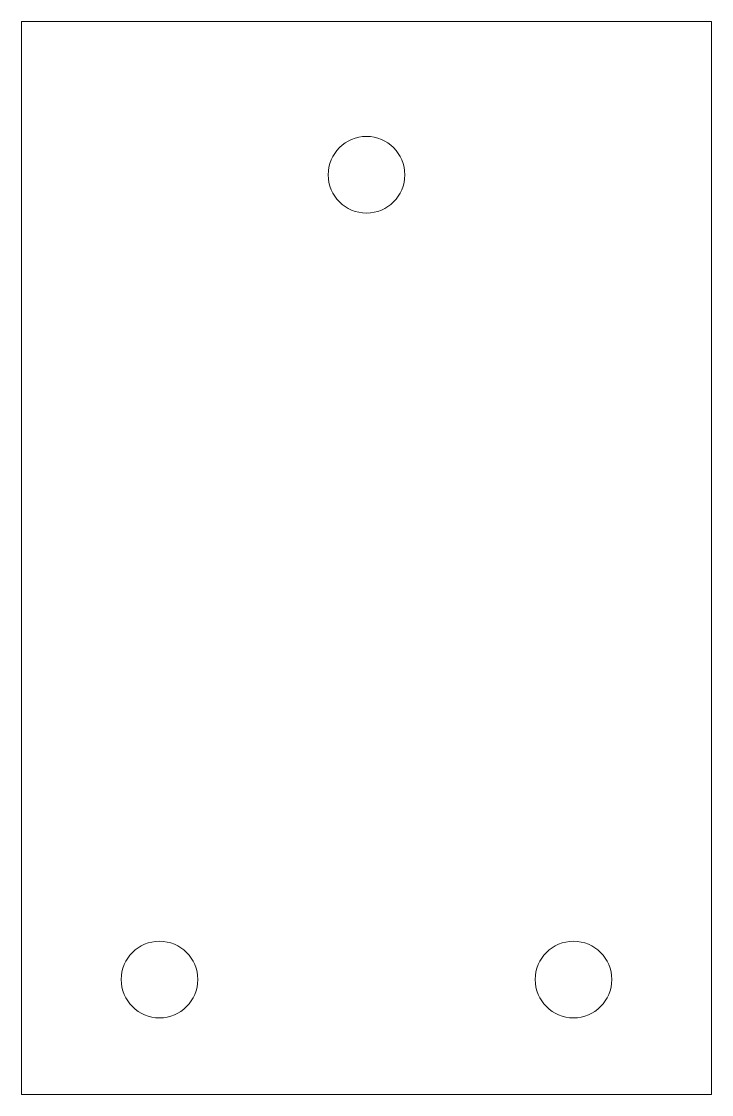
# Model space of a CAD drawing. Header units: millimetres. Extents: x -44 to 46, y -69 to 71.
import ezdxf

# ---------------------------------------------------------------- set-up
doc = ezdxf.new("R2010")
doc.units = ezdxf.units.MM
doc.header["$MEASUREMENT"] = 0
doc.layers.add('layer 1', color=7, linetype='Continuous')

msp = doc.modelspace()

# ---------------------------------------------------------------- linework, layer by layer
at = {"layer": 'layer 1', "color": 250, "lineweight": 9}
for points in [[(-44.3363, 71.3275), (-44.3363, 71.3275), (45.6637, 71.3275), (45.6637, 71.3275), (45.6637, 71.3275), (45.6637, 71.3275), (45.6637, -68.6725), (45.6637, -68.6725), (45.6637, -68.6725), (45.6637, -68.6725), (-44.3363, -68.6725), (-44.3363, -68.6725), (-44.3363, -68.6725), (-44.3363, -68.6725), (-44.3363, 71.3275), (-44.3363, 71.3275)], [(0.6637, 56.327), (3.4251, 56.327), (5.6637, 54.0884), (5.6637, 51.327), (5.6637, 51.327), (5.6637, 48.5656), (3.4251, 46.327), (0.6637, 46.327), (0.6637, 46.327), (-2.0977, 46.327), (-4.3363, 48.5656), (-4.3363, 51.327), (-4.3363, 51.327), (-4.3363, 54.0884), (-2.0977, 56.327), (0.6637, 56.327)], [(-26.3365, -48.672), (-23.5751, -48.672), (-21.3365, -50.9106), (-21.3365, -53.672), (-21.3365, -53.672), (-21.3365, -56.4334), (-23.5751, -58.672), (-26.3365, -58.672), (-26.3365, -58.672), (-29.0979, -58.672), (-31.3365, -56.4334), (-31.3365, -53.672), (-31.3365, -53.672), (-31.3365, -50.9106), (-29.0979, -48.672), (-26.3365, -48.672)], [(27.6639, -48.672), (30.4253, -48.672), (32.6639, -50.9106), (32.6639, -53.672), (32.6639, -53.672), (32.6639, -56.4334), (30.4253, -58.672), (27.6639, -58.672), (27.6639, -58.672), (24.9025, -58.672), (22.6639, -56.4334), (22.6639, -53.672), (22.6639, -53.672), (22.6639, -50.9106), (24.9025, -48.672), (27.6639, -48.672)]]:
    msp.add_open_spline(points, degree=3, knots=[0, 0, 0, 0, 0.2, 0.2, 0.2, 0.2, 0.4, 0.4, 0.4, 0.4, 0.6, 0.6, 0.6, 0.6, 1, 1, 1, 1], dxfattribs=at)

doc.saveas('drawing.dxf')
